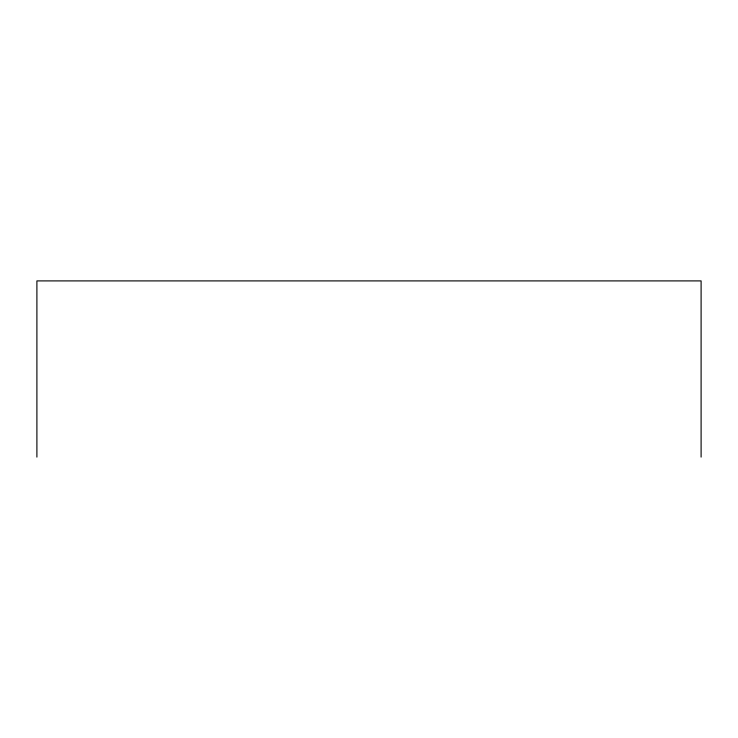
<?xml version="1.0" encoding="UTF-8"?>
<svg xmlns="http://www.w3.org/2000/svg" width="738" height="738" viewBox="0 0 738 738"><rect width="100%" height="100%" fill="white"/><g stroke="black" fill="none" stroke-linecap="round" stroke-linejoin="round"><path stroke-width="1.11" d="M701.1 457.099L701.1 280.901L36.9 280.901L36.9 457.099"/></g></svg>
